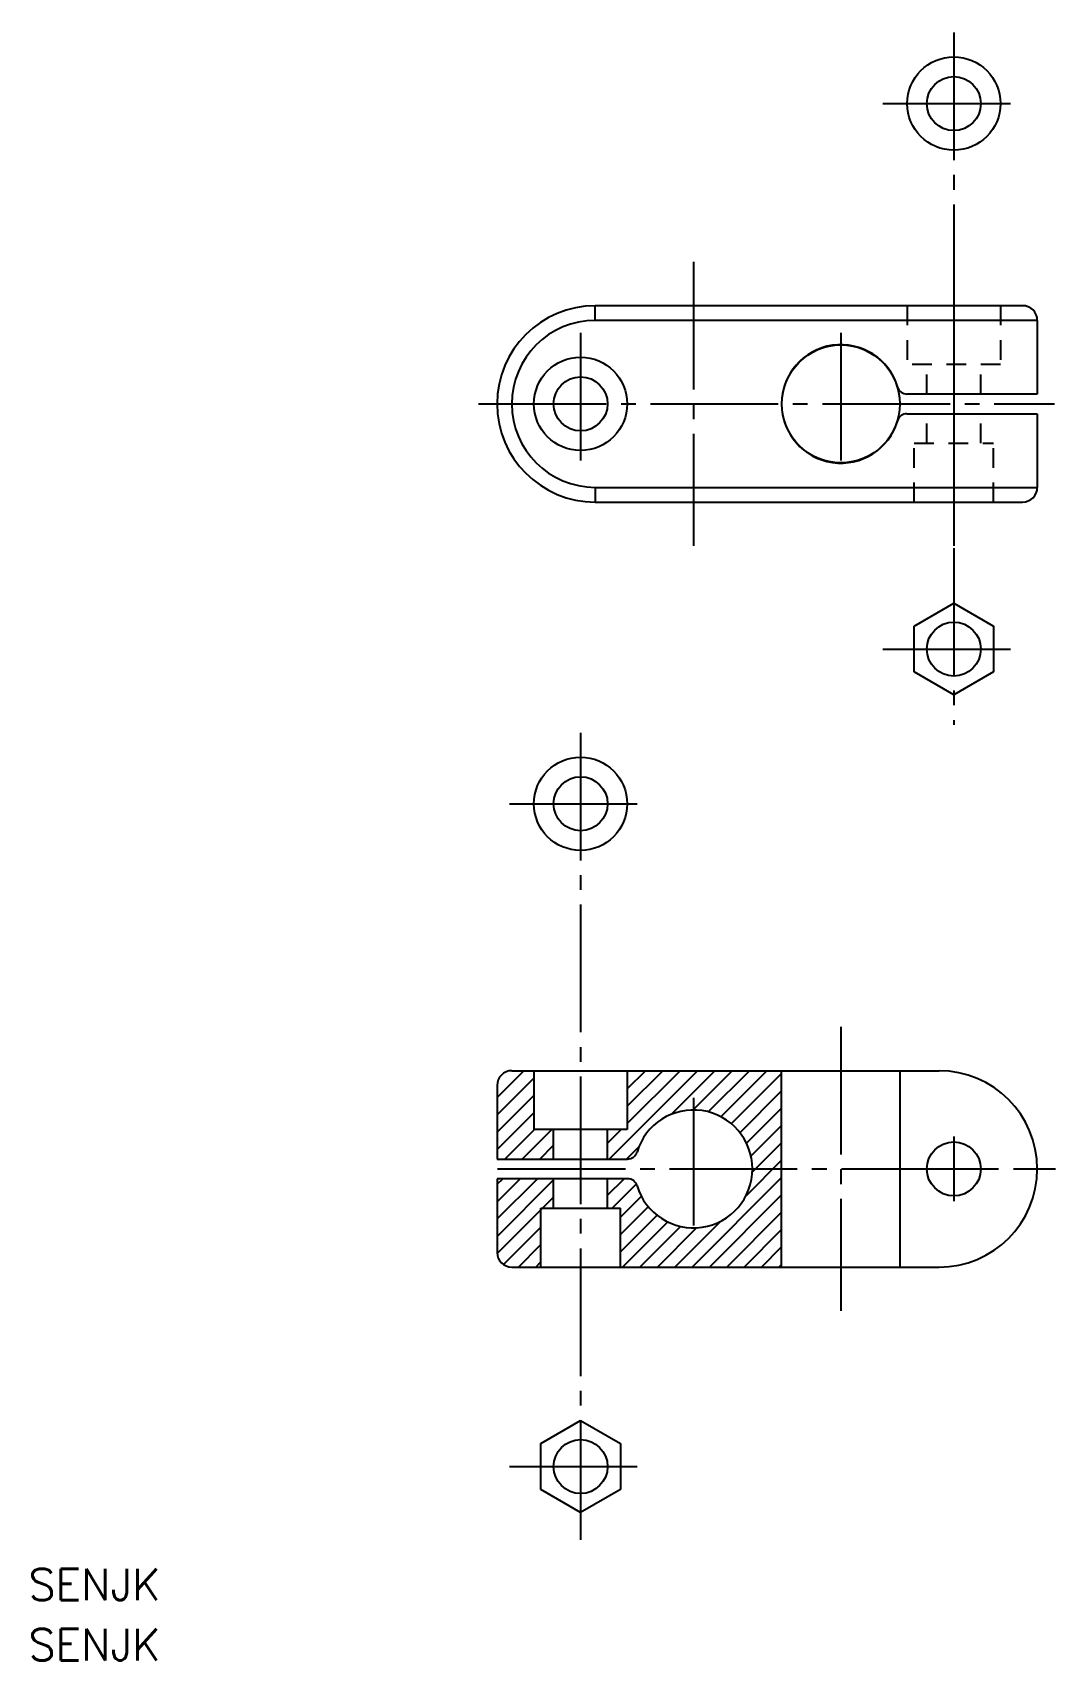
# Model space of a CAD drawing. Extents: x 20 to 124, y 112 to 278.
import ezdxf

# ---------------------------------------------------------------- set-up
doc = ezdxf.new("R2010")
doc.units = 0
doc.linetypes.add('CENTER', pattern=[17.5, 13, -1.5, 1.5, -1.5])
doc.linetypes.add('DASHED', pattern=[3.5, 2, -1.5])
doc.layers.get('0').update_dxf_attribs({"linetype": 'CONTINUOUS'})
doc.layers.add('CENTER', color=1, linetype='CENTER')
doc.layers.add('寸法線', color=7, linetype='CONTINUOUS')
doc.styles.get("Standard").update_dxf_attribs({"font": 'txt.shx', "bigfont": '@extfont2.shx'})

msp = doc.modelspace()

# ---------------------------------------------------------------- linework, layer by layer
at = {"color": 7, "linetype": 'CONTINUOUS'}
for p, q in [((77.35, 248.53), (77.35, 250.03)), ((120.85, 250.03), (77.35, 250.03)), ((122.35, 248.53), (77.35, 248.53)), ((122.35, 248.53), (122.35, 241.03)), ((122.35, 241.03), (109.08, 241.03)), ((109.08, 239.03), (122.35, 239.03)), ((122.35, 239.03), (122.35, 231.53)), ((77.35, 231.53), (77.35, 230.03)), ((77.35, 231.53), (122.35, 231.53)), ((77.35, 230.03), (120.85, 230.03)), ((109.8, 217.4), (113.85, 219.74)), ((113.85, 219.74), (117.9, 217.4)), ((109.8, 212.73), (109.8, 217.4)), ((117.9, 217.4), (117.9, 212.73)), ((113.85, 210.39), (109.8, 212.73)), ((117.9, 212.73), (113.85, 210.39)), ((68.85, 172.13), (112.35, 172.13)), ((71.1, 172.13), (71.1, 166.13)), ((80.6, 172.13), (80.6, 166.13)), ((96.32, 152.13), (96.32, 172.13)), ((108.35, 172.13), (108.35, 152.13)), ((67.35, 170.63), (67.35, 163.13)), ((80.6, 166.13), (71.1, 166.13)), ((73.1, 163.13), (73.1, 166.13)), ((78.6, 163.13), (78.6, 166.13)), ((67.35, 163.13), (80.64, 163.13)), ((67.35, 161.13), (67.35, 153.63)), ((80.64, 161.13), (67.35, 161.13)), ((73.1, 158.13), (73.1, 161.13)), ((78.6, 158.13), (78.6, 161.13)), ((71.8, 152.13), (71.8, 158.13)), ((71.8, 158.13), (79.9, 158.13)), ((79.9, 152.13), (79.9, 158.13)), ((68.85, 152.13), (112.35, 152.13)), ((71.8, 134.16), (75.85, 136.5)), ((75.85, 136.5), (79.9, 134.16)), ((71.8, 129.48), (71.8, 134.16)), ((79.9, 134.16), (79.9, 129.48)), ((75.85, 127.15), (71.8, 129.48)), ((79.9, 129.48), (75.85, 127.15))]:
    msp.add_line(p, q, dxfattribs=at)
at = {"color": 3, "linetype": 'DASHED'}
for p, q in [((109.1, 250.03), (109.1, 244.03)), ((118.6, 250.03), (118.6, 244.03)), ((118.6, 244.03), (109.1, 244.03)), ((111.1, 241.03), (111.1, 244.03)), ((116.6, 241.03), (116.6, 244.03)), ((111.1, 236.03), (111.1, 239.03)), ((116.6, 236.03), (116.6, 239.03)), ((109.8, 230.03), (109.8, 236.03)), ((109.8, 236.03), (117.9, 236.03)), ((117.9, 230.03), (117.9, 236.03))]:
    msp.add_line(p, q, dxfattribs=at)
at = {"color": 3, "linetype": 'CONTINUOUS'}
for p, q in [((67.35, 169.4), (70.08, 172.13)), ((67.35, 167.63), (71.1, 171.38)), ((78.76, 163.13), (87.76, 172.13)), ((80.6, 168.51), (84.22, 172.13)), ((80.6, 170.28), (82.46, 172.13)), ((80.6, 166.74), (85.99, 172.13)), ((85.13, 167.73), (89.53, 172.13)), ((87.32, 168.16), (91.29, 172.13)), ((88.89, 167.96), (93.06, 172.13)), ((90.16, 167.46), (94.83, 172.13)), ((91.22, 166.75), (96.32, 171.86)), ((67.35, 165.86), (71.1, 169.61)), ((92.09, 165.85), (96.32, 170.09)), ((67.35, 164.1), (71.1, 167.85)), ((92.77, 164.77), (96.32, 168.32)), ((68.15, 163.13), (71.15, 166.13)), ((69.92, 163.13), (72.92, 166.13)), ((78.6, 164.74), (79.99, 166.13)), ((93.23, 163.46), (96.32, 166.56)), ((71.69, 163.13), (73.1, 164.54)), ((80.53, 163.13), (81.75, 164.35)), ((93.37, 161.83), (96.32, 164.79)), ((92.73, 159.43), (96.32, 163.02)), ((67.35, 157.03), (71.46, 161.13)), ((67.35, 158.79), (69.69, 161.13)), ((67.35, 160.56), (67.92, 161.13)), ((67.35, 155.26), (73.1, 161.01)), ((78.6, 159.44), (80.29, 161.13)), ((87.2, 152.13), (96.32, 161.25)), ((67.35, 153.5), (73.1, 159.24)), ((79.06, 158.13), (81.51, 160.58)), ((79.9, 157.2), (82.02, 159.32)), ((88.97, 152.13), (96.32, 159.48)), ((79.95, 155.48), (82.73, 158.26)), ((90.74, 152.13), (96.32, 157.72)), ((68.01, 152.39), (71.75, 156.12)), ((79.95, 153.72), (83.63, 157.39)), ((80.13, 152.13), (84.71, 156.71)), ((81.9, 152.13), (86.02, 156.26)), ((83.67, 152.13), (87.65, 156.12)), ((85.44, 152.13), (90.05, 156.75)), ((92.51, 152.13), (96.32, 155.95)), ((69.53, 152.13), (71.75, 154.35)), ((94.27, 152.13), (96.32, 154.18)), ((71.29, 152.13), (71.75, 152.59)), ((96.04, 152.13), (96.32, 152.41))]:
    msp.add_line(p, q, dxfattribs=at)
at = {"color": 0, "linetype": 'CONTINUOUS'}
msp.add_line((80.6, 172.04), (80.69, 172.13), dxfattribs=at)
at = {"color": 7, "linetype": 'CONTINUOUS'}
for centre, radius in [((113.85, 270.61), 4.75), ((113.85, 270.61), 2.75), ((75.85, 240.03), 4.75), ((75.85, 240.03), 2.75), ((113.85, 215.06), 2.75), ((75.85, 199.31), 4.75), ((75.85, 199.31), 2.75), ((113.85, 162.13), 2.75), ((75.85, 131.82), 2.75)]:
    msp.add_circle(centre, radius, dxfattribs=at)
for centre, radius, start, end in [((77.35, 240.03), 10, 90, 270), ((120.85, 248.53), 1.5, 0, 90), ((77.35, 240.03), 8.5, 90, 270), ((102.35, 240.03), 6.03, 16.5408, 343.4592), ((109.08, 242.03), 1, 196.5408, 270), ((109.08, 238.03), 1, 90, 163.4592), ((120.85, 231.53), 1.5, 270, 0), ((68.85, 170.63), 1.5, 90, 180), ((112.35, 162.13), 10, 270, 90), ((87.35, 162.13), 6, 196.6015, 163.3985), ((80.64, 164.13), 1, 270, 343.3985), ((80.64, 160.13), 1, 16.6015, 90), ((68.85, 153.63), 1.5, 180, 270)]:
    msp.add_arc(centre, radius, start, end, dxfattribs=at)
at = {"layer": 'CENTER', "color": 1, "linetype": 'CENTER'}
for p, q in [((113.85, 277.84), (113.85, 207.36)), ((106.62, 270.61), (121.08, 270.61)), ((87.35, 254.49), (87.35, 225.57)), ((113.85, 254.49), (113.85, 225.57)), ((75.85, 247.26), (75.85, 232.8)), ((102.35, 247.26), (102.35, 232.8)), ((65.47, 240.03), (124.09, 240.03)), ((106.62, 215.06), (121.08, 215.06)), ((75.85, 206.54), (75.85, 124.37)), ((68.62, 199.31), (83.08, 199.31)), ((102.35, 176.59), (102.35, 147.67)), ((87.35, 169.36), (87.35, 154.9)), ((113.85, 165.43), (113.85, 158.83)), ((67.41, 162.13), (124.19, 162.13)), ((110.55, 162.13), (117.15, 162.13)), ((68.62, 131.82), (83.08, 131.82))]:
    msp.add_line(p, q, dxfattribs=at)
at = {"layer": '寸法線', "color": 7, "linetype": 'CONTINUOUS'}
msp.add_circle((102.35, 240.03), 6, dxfattribs=at)

# ---------------------------------------------------------------- texts
for p in [(19.65, 118.21), (19.65, 112.08)]:
    msp.add_text('SENJK', height=3.2).set_placement(p)

doc.saveas('drawing.dxf')
